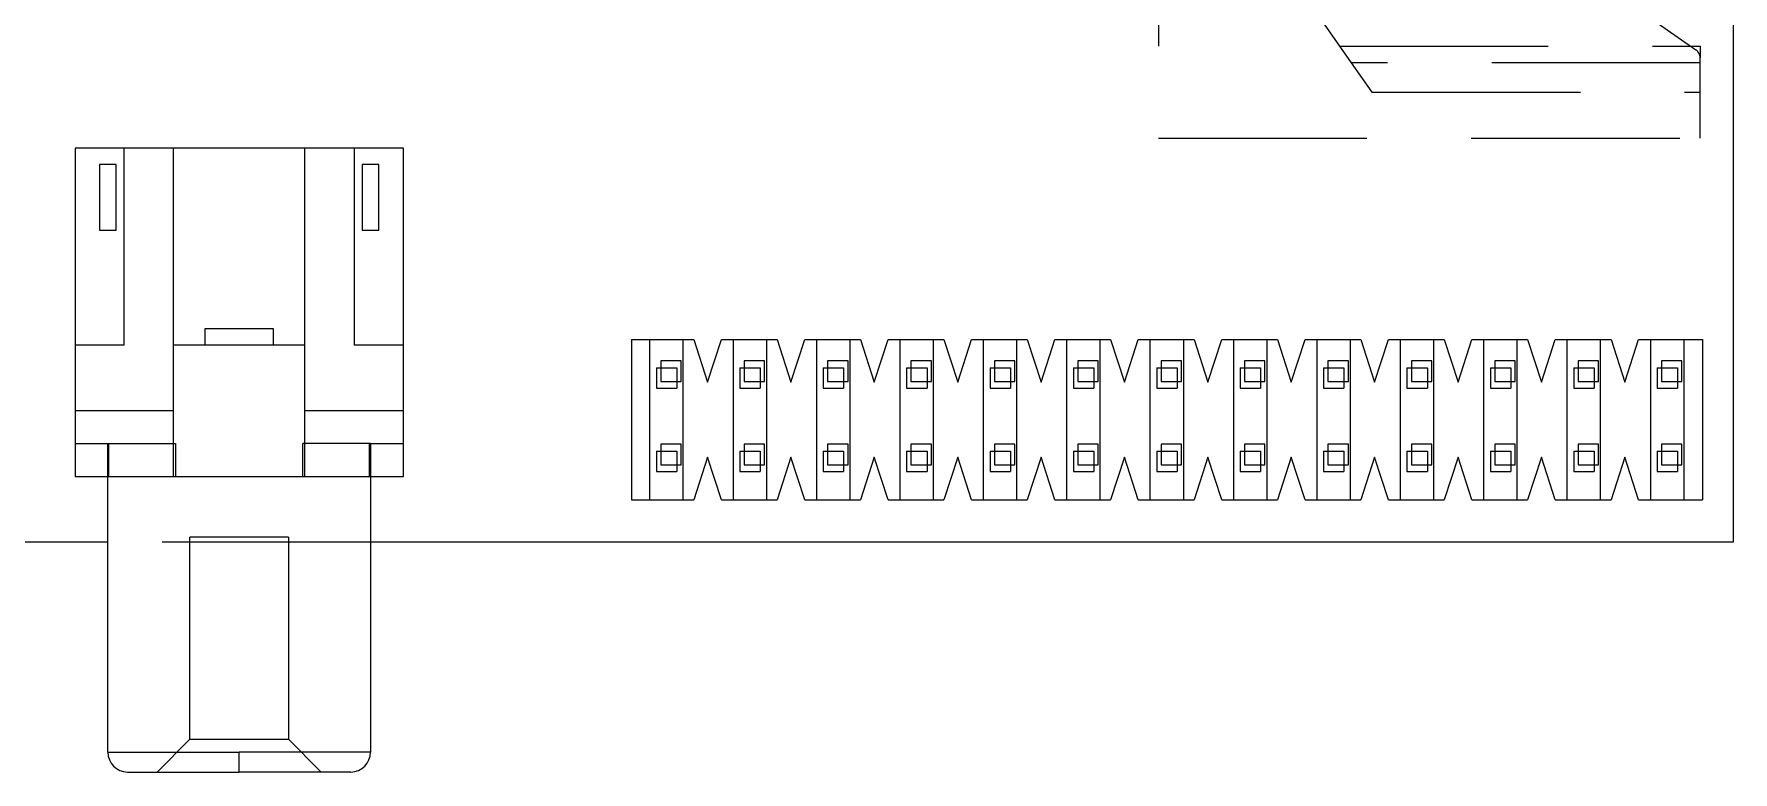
# Model space of a CAD drawing. Header units: millimetres. Extents: x -20.6 to 71.9, y -55 to 9.
# Drawn here: x 19.8 to 71.5, y -55 to -32.5 of the extents above; entities that cross this region are included whole.
import ezdxf

# ---------------------------------------------------------------- set-up
doc = ezdxf.new("R2010")
doc.units = ezdxf.units.MM
doc.linetypes.add('HIDDEN', pattern=[9.525, 6.35, -3.175])
doc.layers.get('0').update_dxf_attribs({"color": 253, "lineweight": 70, "true_color": 0x8faf8f})
doc.layers.add('Hidden', color=218, linetype='Continuous', lineweight=70, true_color=0x480548)

msp = doc.modelspace()

# ---------------------------------------------------------------- linework, layer by layer
at = {"color": 218, "lineweight": -3, "true_color": 0x480548}
for p, q in [((71.5, -3.25), (71.5, -48)), ((24, -36), (21, -36)), ((21, -36), (21, -46)), ((24, -46), (24, -36)), ((28, -36), (24, -36)), ((28, -46), (28, -36)), ((31, -36), (28, -36)), ((31, -46), (31, -36)), ((37.953, -41.832), (37.953, -46.708)), ((37.953, -41.832), (39.844, -41.832)), ((39.844, -41.832), (40.265, -43.127)), ((40.265, -43.127), (40.686, -41.832)), ((40.686, -41.832), (42.384, -41.832)), ((42.384, -41.832), (42.805, -43.127)), ((42.805, -43.127), (43.226, -41.832)), ((43.226, -41.832), (44.924, -41.832)), ((44.924, -41.832), (45.345, -43.127)), ((45.345, -43.127), (45.766, -41.832)), ((45.766, -41.832), (47.464, -41.832)), ((47.464, -41.832), (47.885, -43.127)), ((47.885, -43.127), (48.306, -41.832)), ((48.306, -41.832), (50.004, -41.832)), ((50.004, -41.832), (50.425, -43.127)), ((50.425, -43.127), (50.846, -41.832)), ((50.846, -41.832), (52.544, -41.832)), ((52.544, -41.832), (52.965, -43.127)), ((52.965, -43.127), (53.386, -41.832)), ((53.386, -41.832), (55.084, -41.832)), ((55.084, -41.832), (55.505, -43.127)), ((55.505, -43.127), (55.926, -41.832)), ((55.926, -41.832), (57.624, -41.832)), ((57.624, -41.832), (58.045, -43.127)), ((58.045, -43.127), (58.466, -41.832)), ((58.466, -41.832), (60.164, -41.832)), ((60.164, -41.832), (60.585, -43.127)), ((60.585, -43.127), (61.006, -41.832)), ((61.006, -41.832), (62.704, -41.832)), ((62.704, -41.832), (63.125, -43.127)), ((63.125, -43.127), (63.546, -41.832)), ((63.546, -41.832), (65.244, -41.832)), ((65.244, -41.832), (65.665, -43.127)), ((65.665, -43.127), (66.086, -41.832)), ((66.086, -41.832), (67.784, -41.832)), ((67.784, -41.832), (68.205, -43.127)), ((68.205, -43.127), (68.626, -41.832)), ((68.626, -41.832), (70.567, -41.832)), ((70.567, -41.832), (70.567, -46.708)), ((38.709, -42.689), (39.331, -42.689)), ((38.709, -42.689), (38.709, -43.311)), ((39.331, -42.689), (39.331, -43.311)), ((41.249, -42.689), (41.249, -43.311)), ((41.249, -42.689), (41.871, -42.689)), ((41.871, -42.689), (41.871, -43.311)), ((43.789, -42.689), (43.789, -43.311)), ((43.789, -42.689), (44.411, -42.689)), ((44.411, -42.689), (44.411, -43.311)), ((46.329, -42.689), (46.329, -43.311)), ((46.329, -42.689), (46.951, -42.689)), ((46.951, -42.689), (46.951, -43.311)), ((48.869, -42.689), (48.869, -43.311)), ((48.869, -42.689), (49.491, -42.689)), ((49.491, -42.689), (49.491, -43.311)), ((51.409, -42.689), (51.409, -43.311)), ((51.409, -42.689), (52.031, -42.689)), ((52.031, -42.689), (52.031, -43.311)), ((53.949, -42.689), (53.949, -43.311)), ((53.949, -42.689), (54.571, -42.689)), ((54.571, -42.689), (54.571, -43.311)), ((56.489, -42.689), (56.489, -43.311)), ((56.489, -42.689), (57.111, -42.689)), ((57.111, -42.689), (57.111, -43.311)), ((59.029, -42.689), (59.029, -43.311)), ((59.029, -42.689), (59.651, -42.689)), ((59.651, -42.689), (59.651, -43.311)), ((61.569, -42.689), (61.569, -43.311)), ((61.569, -42.689), (62.191, -42.689)), ((62.191, -42.689), (62.191, -43.311)), ((64.109, -42.689), (64.109, -43.311)), ((64.109, -42.689), (64.731, -42.689)), ((64.731, -42.689), (64.731, -43.311)), ((66.649, -42.689), (66.649, -43.311)), ((66.649, -42.689), (67.271, -42.689)), ((67.271, -42.689), (67.271, -43.311)), ((69.189, -42.689), (69.189, -43.311)), ((69.189, -42.689), (69.811, -42.689)), ((69.811, -42.689), (69.811, -43.311)), ((38.709, -43.311), (39.331, -43.311)), ((41.249, -43.311), (41.871, -43.311)), ((43.789, -43.311), (44.411, -43.311)), ((46.329, -43.311), (46.951, -43.311)), ((48.869, -43.311), (49.491, -43.311)), ((51.409, -43.311), (52.031, -43.311)), ((53.949, -43.311), (54.571, -43.311)), ((56.489, -43.311), (57.111, -43.311)), ((59.029, -43.311), (59.651, -43.311)), ((61.569, -43.311), (62.191, -43.311)), ((64.109, -43.311), (64.731, -43.311)), ((66.649, -43.311), (67.271, -43.311)), ((69.189, -43.311), (69.811, -43.311)), ((38.709, -45.229), (38.709, -45.851)), ((38.709, -45.229), (39.331, -45.229)), ((39.331, -45.229), (39.331, -45.851)), ((40.265, -45.413), (39.844, -46.708)), ((40.686, -46.708), (40.265, -45.413)), ((41.249, -45.229), (41.249, -45.851)), ((41.249, -45.229), (41.871, -45.229)), ((41.871, -45.229), (41.871, -45.851)), ((42.805, -45.413), (42.384, -46.708)), ((43.226, -46.708), (42.805, -45.413)), ((43.789, -45.229), (43.789, -45.851)), ((43.789, -45.229), (44.411, -45.229)), ((44.411, -45.229), (44.411, -45.851)), ((45.345, -45.413), (44.924, -46.708)), ((45.766, -46.708), (45.345, -45.413)), ((46.329, -45.229), (46.329, -45.851)), ((46.329, -45.229), (46.951, -45.229)), ((46.951, -45.229), (46.951, -45.851)), ((47.885, -45.413), (47.464, -46.708)), ((48.306, -46.708), (47.885, -45.413)), ((48.869, -45.229), (48.869, -45.851)), ((48.869, -45.229), (49.491, -45.229)), ((49.491, -45.229), (49.491, -45.851)), ((50.425, -45.413), (50.004, -46.708)), ((50.846, -46.708), (50.425, -45.413)), ((51.409, -45.229), (51.409, -45.851)), ((51.409, -45.229), (52.031, -45.229)), ((52.031, -45.229), (52.031, -45.851)), ((52.965, -45.413), (52.544, -46.708)), ((53.386, -46.708), (52.965, -45.413)), ((53.949, -45.229), (53.949, -45.851)), ((53.949, -45.229), (54.571, -45.229)), ((54.571, -45.229), (54.571, -45.851)), ((55.505, -45.413), (55.084, -46.708)), ((55.926, -46.708), (55.505, -45.413)), ((56.489, -45.229), (56.489, -45.851)), ((56.489, -45.229), (57.111, -45.229)), ((57.111, -45.229), (57.111, -45.851)), ((58.045, -45.413), (57.624, -46.708)), ((58.466, -46.708), (58.045, -45.413)), ((59.029, -45.229), (59.029, -45.851)), ((59.029, -45.229), (59.651, -45.229)), ((59.651, -45.229), (59.651, -45.851)), ((60.585, -45.413), (60.164, -46.708)), ((61.006, -46.708), (60.585, -45.413)), ((61.569, -45.229), (61.569, -45.851)), ((61.569, -45.229), (62.191, -45.229)), ((62.191, -45.229), (62.191, -45.851)), ((63.125, -45.413), (62.704, -46.708)), ((63.546, -46.708), (63.125, -45.413)), ((64.109, -45.229), (64.109, -45.851)), ((64.109, -45.229), (64.731, -45.229)), ((64.731, -45.229), (64.731, -45.851)), ((65.665, -45.413), (65.244, -46.708)), ((66.086, -46.708), (65.665, -45.413)), ((66.649, -45.229), (66.649, -45.851)), ((66.649, -45.229), (67.271, -45.229)), ((67.271, -45.229), (67.271, -45.851)), ((68.205, -45.413), (67.784, -46.708)), ((68.626, -46.708), (68.205, -45.413)), ((69.189, -45.229), (69.189, -45.851)), ((69.189, -45.229), (69.811, -45.229)), ((69.811, -45.229), (69.811, -45.851)), ((21, -46), (24, -46)), ((22, -54.4), (22, -46)), ((24, -46), (28, -46)), ((28, -46), (31, -46)), ((30, -46), (30, -54.4)), ((38.709, -45.851), (39.331, -45.851)), ((41.249, -45.851), (41.871, -45.851)), ((43.789, -45.851), (44.411, -45.851)), ((46.329, -45.851), (46.951, -45.851)), ((48.869, -45.851), (49.491, -45.851)), ((51.409, -45.851), (52.031, -45.851)), ((53.949, -45.851), (54.571, -45.851)), ((56.489, -45.851), (57.111, -45.851)), ((59.029, -45.851), (59.651, -45.851)), ((61.569, -45.851), (62.191, -45.851)), ((64.109, -45.851), (64.731, -45.851)), ((66.649, -45.851), (67.271, -45.851)), ((69.189, -45.851), (69.811, -45.851)), ((37.953, -46.708), (39.844, -46.708)), ((40.686, -46.708), (42.384, -46.708)), ((43.226, -46.708), (44.924, -46.708)), ((45.766, -46.708), (47.464, -46.708)), ((48.306, -46.708), (50.004, -46.708)), ((50.846, -46.708), (52.544, -46.708)), ((53.386, -46.708), (55.084, -46.708)), ((55.926, -46.708), (57.624, -46.708)), ((58.466, -46.708), (60.164, -46.708)), ((61.006, -46.708), (62.704, -46.708)), ((63.546, -46.708), (65.244, -46.708)), ((66.086, -46.708), (67.784, -46.708)), ((68.626, -46.708), (70.567, -46.708)), ((22, -48), (13.25, -48)), ((71.5, -48), (30, -48)), ((22, -54.4), (26, -54.4)), ((30, -54.4), (26, -54.4)), ((26, -55), (26, -54.4)), ((22.6, -55), (26, -55)), ((29.4, -55), (26, -55))]:
    msp.add_line(p, q, dxfattribs=at)
for centre, start, end in [((22.6, -54.4), 180.0001, 270.0001), ((29.4, -54.4), 270, 359.9999)]:
    msp.add_arc(centre, 0.6, start, end, dxfattribs=at)
at = {"layer": 'Hidden', "linetype": 'HIDDEN', "lineweight": -3}
for p, q in [((54, -7.5), (54, -35.7)), ((57, -29.3), (59.87, -33.4)), ((66.131, -30.041), (70.372, -33.01)), ((59.52, -32.9), (70.5, -32.9)), ((70.5, -32.9), (70.5, -33.256)), ((59.87, -33.4), (60.5, -34.3)), ((70.5, -33.4), (59.87, -33.4)), ((70.5, -35.7), (70.5, -33.256)), ((60.5, -34.3), (70.5, -34.3)), ((54, -35.7), (70.5, -35.7)), ((22.5, -42), (22.5, -36)), ((29.5, -36), (29.5, -42)), ((22.25, -36.5), (21.75, -36.5)), ((21.75, -36.5), (21.75, -38.5)), ((22.25, -38.5), (22.25, -36.5)), ((30.25, -36.5), (29.75, -36.5)), ((29.75, -36.5), (29.75, -38.5)), ((30.25, -38.5), (30.25, -36.5)), ((21.75, -38.5), (22.25, -38.5)), ((29.75, -38.5), (30.25, -38.5)), ((27.05, -41.5), (24.95, -41.5)), ((24.95, -41.5), (24.95, -42)), ((27.05, -42), (27.05, -41.5)), ((38.512, -46.708), (38.512, -41.832)), ((39.528, -46.708), (39.528, -41.832)), ((41.052, -46.708), (41.052, -41.832)), ((42.068, -46.708), (42.068, -41.832)), ((43.592, -46.708), (43.592, -41.832)), ((44.608, -46.708), (44.608, -41.832)), ((46.132, -46.708), (46.132, -41.832)), ((47.148, -46.708), (47.148, -41.832)), ((48.672, -46.708), (48.672, -41.832)), ((49.688, -46.708), (49.688, -41.832)), ((51.212, -46.708), (51.212, -41.832)), ((52.228, -46.708), (52.228, -41.832)), ((53.752, -46.708), (53.752, -41.832)), ((54.768, -46.708), (54.768, -41.832)), ((56.292, -46.708), (56.292, -41.832)), ((57.308, -46.708), (57.308, -41.832)), ((58.832, -46.708), (58.832, -41.832)), ((59.848, -46.708), (59.848, -41.832)), ((61.372, -46.708), (61.372, -41.832)), ((62.388, -46.708), (62.388, -41.832)), ((63.912, -46.708), (63.912, -41.832)), ((64.928, -46.708), (64.928, -41.832)), ((66.452, -46.708), (66.452, -41.832)), ((67.468, -46.708), (67.468, -41.832)), ((68.992, -46.708), (68.992, -41.832)), ((70.008, -46.708), (70.008, -41.832)), ((22.5, -42), (21, -42)), ((24.95, -42), (24, -42)), ((27.05, -42), (24.95, -42)), ((28, -42), (27.05, -42)), ((31, -42), (29.5, -42)), ((39.464, -42.48), (38.842, -42.48)), ((38.842, -42.48), (38.842, -43.103)), ((39.464, -43.103), (39.464, -42.48)), ((42.004, -42.48), (41.382, -42.48)), ((41.382, -42.48), (41.382, -43.103)), ((42.004, -43.103), (42.004, -42.48)), ((44.544, -42.48), (43.922, -42.48)), ((43.922, -42.48), (43.922, -43.103)), ((44.544, -43.103), (44.544, -42.48)), ((47.084, -42.48), (46.462, -42.48)), ((46.462, -42.48), (46.462, -43.103)), ((47.084, -43.103), (47.084, -42.48)), ((49.624, -42.48), (49.002, -42.48)), ((49.002, -42.48), (49.002, -43.103)), ((49.624, -43.103), (49.624, -42.48)), ((52.164, -42.48), (51.542, -42.48)), ((51.542, -42.48), (51.542, -43.103)), ((52.164, -43.103), (52.164, -42.48)), ((54.704, -42.48), (54.082, -42.48)), ((54.082, -42.48), (54.082, -43.103)), ((54.704, -43.103), (54.704, -42.48)), ((57.244, -42.48), (56.622, -42.48)), ((56.622, -42.48), (56.622, -43.103)), ((57.244, -43.103), (57.244, -42.48)), ((59.784, -42.48), (59.162, -42.48)), ((59.162, -42.48), (59.162, -43.103)), ((59.784, -43.103), (59.784, -42.48)), ((62.324, -42.48), (61.702, -42.48)), ((61.702, -42.48), (61.702, -43.103)), ((62.324, -43.103), (62.324, -42.48)), ((64.864, -42.48), (64.242, -42.48)), ((64.242, -42.48), (64.242, -43.103)), ((64.864, -43.103), (64.864, -42.48)), ((67.404, -42.48), (66.782, -42.48)), ((66.782, -42.48), (66.782, -43.103)), ((67.404, -43.103), (67.404, -42.48)), ((69.944, -42.48), (69.322, -42.48)), ((69.322, -42.48), (69.322, -43.103)), ((69.944, -43.103), (69.944, -42.48)), ((38.842, -43.103), (39.464, -43.103)), ((41.382, -43.103), (42.004, -43.103)), ((43.922, -43.103), (44.544, -43.103)), ((46.462, -43.103), (47.084, -43.103)), ((49.002, -43.103), (49.624, -43.103)), ((51.542, -43.103), (52.164, -43.103)), ((54.082, -43.103), (54.704, -43.103)), ((56.622, -43.103), (57.244, -43.103)), ((59.162, -43.103), (59.784, -43.103)), ((61.702, -43.103), (62.324, -43.103)), ((64.242, -43.103), (64.864, -43.103)), ((66.782, -43.103), (67.404, -43.103)), ((69.322, -43.103), (69.944, -43.103)), ((24, -44), (21, -44)), ((31, -44), (28, -44)), ((21, -45), (22.031, -45)), ((22, -46), (22, -45)), ((22.031, -46), (22.031, -45)), ((22.031, -45), (24.064, -45)), ((24.064, -45), (24.064, -46)), ((30, -45), (27.936, -45)), ((27.936, -46), (27.936, -45)), ((29.969, -46), (29.969, -45)), ((29.969, -45), (31, -45)), ((30, -45), (30, -46)), ((39.464, -45.02), (38.842, -45.02)), ((38.842, -45.02), (38.842, -45.643)), ((39.464, -45.643), (39.464, -45.02)), ((42.004, -45.02), (41.382, -45.02)), ((41.382, -45.02), (41.382, -45.643)), ((42.004, -45.643), (42.004, -45.02)), ((44.544, -45.02), (43.922, -45.02)), ((43.922, -45.02), (43.922, -45.643)), ((44.544, -45.643), (44.544, -45.02)), ((47.084, -45.02), (46.462, -45.02)), ((46.462, -45.02), (46.462, -45.643)), ((47.084, -45.643), (47.084, -45.02)), ((49.624, -45.02), (49.002, -45.02)), ((49.002, -45.02), (49.002, -45.643)), ((49.624, -45.643), (49.624, -45.02)), ((52.164, -45.02), (51.542, -45.02)), ((51.542, -45.02), (51.542, -45.643)), ((52.164, -45.643), (52.164, -45.02)), ((54.704, -45.02), (54.082, -45.02)), ((54.082, -45.02), (54.082, -45.643)), ((54.704, -45.643), (54.704, -45.02)), ((57.244, -45.02), (56.622, -45.02)), ((56.622, -45.02), (56.622, -45.643)), ((57.244, -45.643), (57.244, -45.02)), ((59.784, -45.02), (59.162, -45.02)), ((59.162, -45.02), (59.162, -45.643)), ((59.784, -45.643), (59.784, -45.02)), ((62.324, -45.02), (61.702, -45.02)), ((61.702, -45.02), (61.702, -45.643)), ((62.324, -45.643), (62.324, -45.02)), ((64.864, -45.02), (64.242, -45.02)), ((64.242, -45.02), (64.242, -45.643)), ((64.864, -45.643), (64.864, -45.02)), ((67.404, -45.02), (66.782, -45.02)), ((66.782, -45.02), (66.782, -45.643)), ((67.404, -45.643), (67.404, -45.02)), ((69.944, -45.02), (69.322, -45.02)), ((69.322, -45.02), (69.322, -45.643)), ((69.944, -45.643), (69.944, -45.02)), ((38.842, -45.643), (39.464, -45.643)), ((41.382, -45.643), (42.004, -45.643)), ((43.922, -45.643), (44.544, -45.643)), ((46.462, -45.643), (47.084, -45.643)), ((49.002, -45.643), (49.624, -45.643)), ((51.542, -45.643), (52.164, -45.643)), ((54.082, -45.643), (54.704, -45.643)), ((56.622, -45.643), (57.244, -45.643)), ((59.162, -45.643), (59.784, -45.643)), ((61.702, -45.643), (62.324, -45.643)), ((64.242, -45.643), (64.864, -45.643)), ((66.782, -45.643), (67.404, -45.643)), ((69.322, -45.643), (69.944, -45.643)), ((30, -48), (22, -48)), ((24.5, -54), (24.5, -47.85)), ((27.5, -47.85), (24.5, -47.85)), ((27.5, -47.85), (27.5, -54)), ((24.5, -54), (23.5, -55)), ((24.5, -54), (27.5, -54)), ((24.5, -54), (27.5, -54)), ((28.5, -55), (27.5, -54)), ((22, -54.4), (26, -54.4)), ((26, -55), (26, -54.4)), ((30, -54.4), (26, -54.4))]:
    msp.add_line(p, q, dxfattribs=at)
for start, end in [(27.5, 55), (360, 27.5)]:
    msp.add_arc((70.2, -33.256), 0.3, start, end, dxfattribs=at)

doc.saveas('drawing.dxf')
